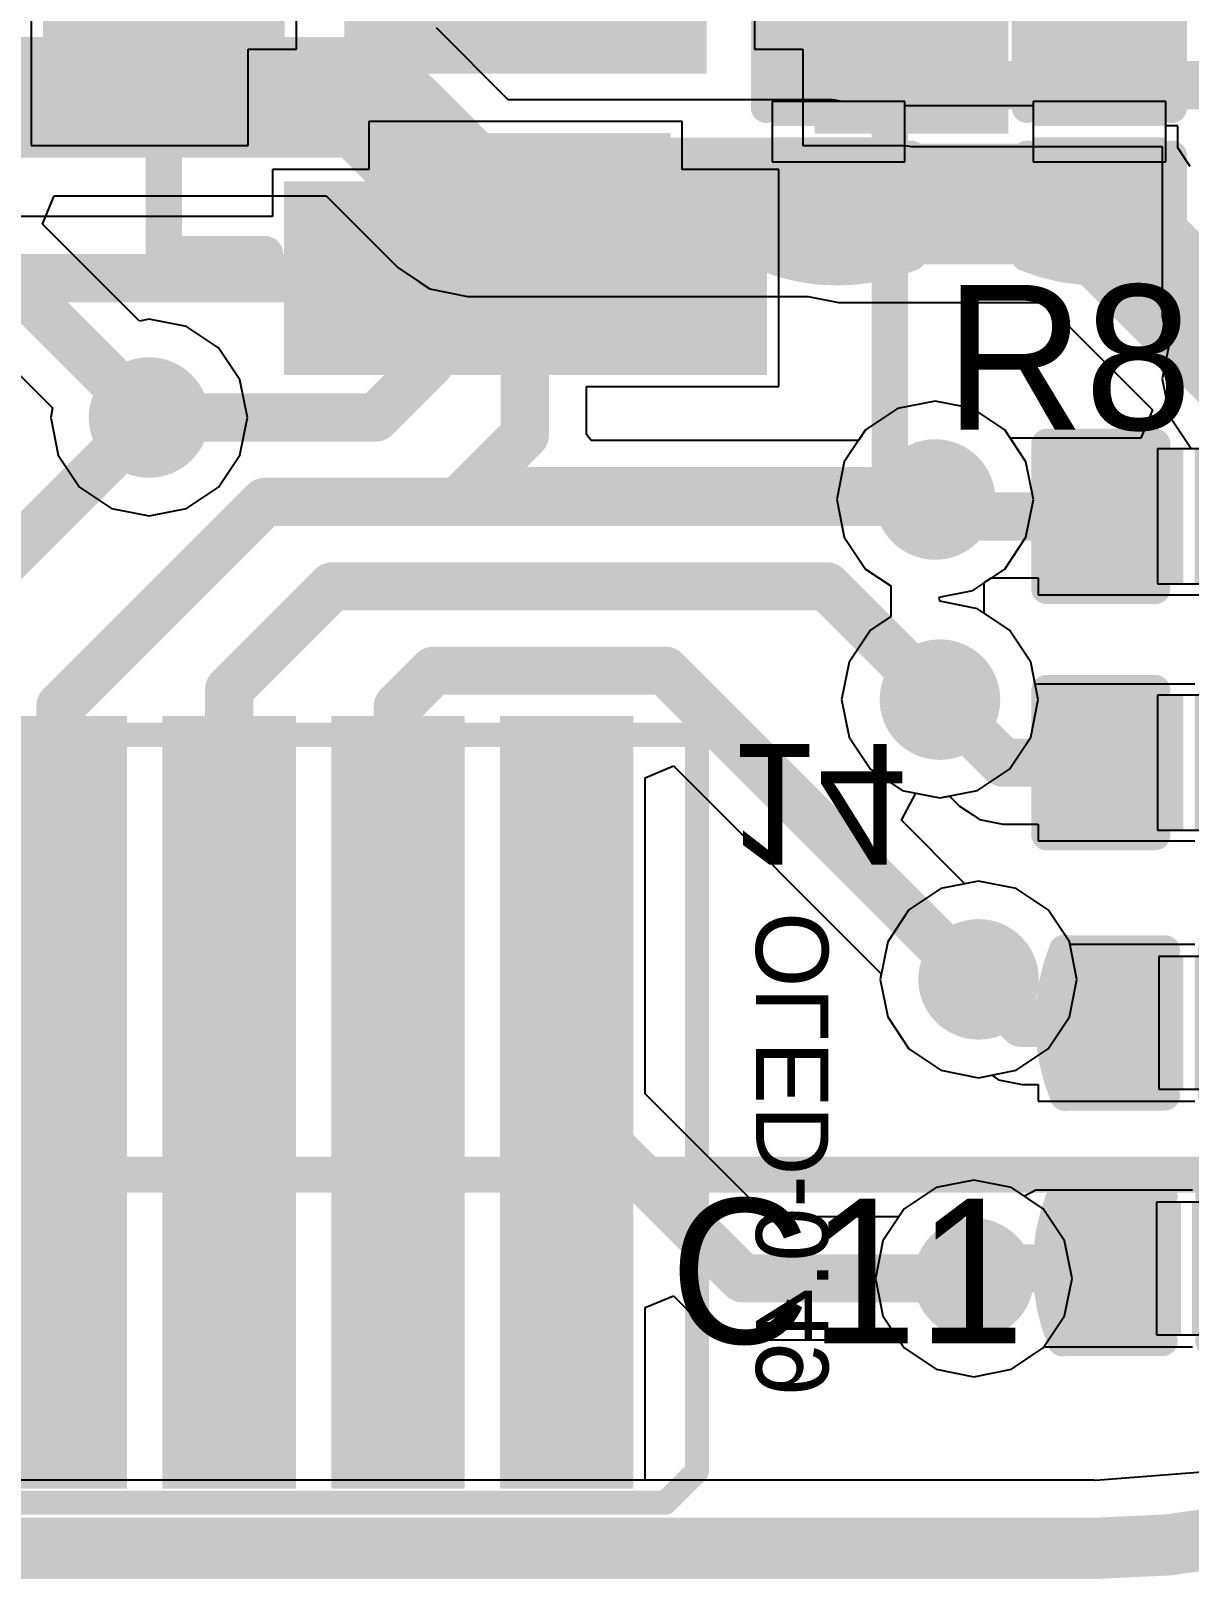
# Model space of a CAD drawing. Extents: x 1.246 to 2.21, y 2.226 to 2.946.
# Drawn here: x 1.911 to 2.1001, y 2.2258 to 2.4786 of the extents above; entities that cross this region are included whole.
import ezdxf

# ---------------------------------------------------------------- set-up
doc = ezdxf.new("R2010")
doc.units = 0
doc.layers.get('0').update_dxf_attribs({"linetype": 'CONTINUOUS'})
for name, color, linetype in [('BOTTOMLAYER', 5, 'CONTINUOUS'), ('BOTTOMOVERLAY', 54, 'CONTINUOUS'), ('BOTTOMPASTE', 16, 'CONTINUOUS'), ('BOTTOMSOLDER', 6, 'CONTINUOUS'), ('KEEPOUTLAYER', 6, 'CONTINUOUS'), ('MULTILAYER', 9, 'CONTINUOUS'), ('TOPLAYER', 1, 'CONTINUOUS'), ('TOPOVERLAY', 2, 'CONTINUOUS'), ('TOPPASTE', 8, 'CONTINUOUS'), ('TOPSOLDER', 216, 'CONTINUOUS'), ('VIAHOLELAYER', 16, 'CONTINUOUS')]:
    doc.layers.add(name, color=color, linetype=linetype)

# ---------------------------------------------------------------- blocks, each defined once
blk = doc.blocks.new('C_0201_12')
at = {"layer": 'TOPLAYER'}
for p, q in [((0.004921, 0.010827), (-0.004921, 0.010827)), ((-0.004921, 0.010827), (-0.004921, -0.010827)), ((0.004921, -0.010827), (0.004921, 0.010827)), ((-0.004921, -0.010827), (0.004921, -0.010827))]:
    blk.add_line(p, q, dxfattribs=at)
for points in [[(-0.004921, -0.00689), (-0.004921, 0.00689), (-0.018701, -0.00689), (-0.018701, 0.00689)], [(0.018701, -0.00689), (0.018701, 0.00689), (0.004921, -0.00689), (0.004921, 0.00689)]]:
    blk.add_solid(points, dxfattribs=at)
at = {"layer": 'TOPOVERLAY', "const_width": 0.005}
for points in [[(-0.020219, -0.011869, -0.196047), (-0.020339, 0.011915)], [(0.020219, 0.011869, -0.196047), (0.020339, -0.011915)]]:
    blk.add_lwpolyline(points, format="xyb", dxfattribs=at)
at = {"layer": 'TOPOVERLAY', "const_width": 0.0025}
for points in [[(-0.021589, 0.011915, 1), (-0.019089, 0.011915, 1)], [(-0.021329, 0.011811, 1), (-0.018829, 0.011811, 1)], [(-0.005187, 0.011811, 1), (-0.002687, 0.011811, 1)], [(0.002687, 0.011811, 1), (0.005187, 0.011811, 1)], [(0.018829, 0.011811, 1), (0.021329, 0.011811, 1)], [(0.018969, 0.011869, 1), (0.021469, 0.011869, 1)], [(-0.021469, -0.011869, 1), (-0.018969, -0.011869, 1)], [(-0.021329, -0.011811, 1), (-0.018829, -0.011811, 1)], [(-0.005187, -0.011811, 1), (-0.002687, -0.011811, 1)], [(0.002687, -0.011811, 1), (0.005187, -0.011811, 1)], [(0.018829, -0.011811, 1), (0.021329, -0.011811, 1)], [(0.019089, -0.011915, 1), (0.021589, -0.011915, 1)]]:
    blk.add_lwpolyline(points, format="xyb", close=True, dxfattribs=at)
at = {"layer": 'TOPOVERLAY', "const_width": 0.005}
for points in [[(-0.003937, 0.011811), (-0.020079, 0.011811)], [(0.020079, 0.011811), (0.003937, 0.011811)], [(-0.003937, -0.011811), (-0.020079, -0.011811)], [(0.020079, -0.011811), (0.003937, -0.011811)]]:
    blk.add_lwpolyline(points, dxfattribs=at)
at = {"layer": 'TOPPASTE'}
for points in [[(-0.004921, -0.00689), (-0.004921, 0.00689), (-0.018701, -0.00689), (-0.018701, 0.00689)], [(0.018701, -0.00689), (0.018701, 0.00689), (0.004921, -0.00689), (0.004921, 0.00689)]]:
    blk.add_solid(points, dxfattribs=at)
at = {"layer": 'TOPSOLDER'}
for points in [[(-0.000921, -0.01089), (-0.000921, 0.01089), (-0.022701, -0.01089), (-0.022701, 0.01089)], [(0.022701, -0.01089), (0.022701, 0.01089), (0.000921, -0.01089), (0.000921, 0.01089)]]:
    blk.add_solid(points, dxfattribs=at)
blk = doc.blocks.new('C_0201_15')
at = {"layer": 'TOPLAYER'}
for p, q in [((0.004921, 0.010827), (-0.004921, 0.010827)), ((-0.004921, 0.010827), (-0.004921, -0.010827)), ((0.004921, -0.010827), (0.004921, 0.010827)), ((-0.004921, -0.010827), (0.004921, -0.010827))]:
    blk.add_line(p, q, dxfattribs=at)
for points in [[(-0.004921, -0.00689), (-0.004921, 0.00689), (-0.018701, -0.00689), (-0.018701, 0.00689)], [(0.018701, -0.00689), (0.018701, 0.00689), (0.004921, -0.00689), (0.004921, 0.00689)]]:
    blk.add_solid(points, dxfattribs=at)
at = {"layer": 'TOPOVERLAY', "const_width": 0.005}
for points in [[(-0.020219, -0.011869, -0.196047), (-0.020339, 0.011915)], [(0.020219, 0.011869, -0.196047), (0.020339, -0.011915)]]:
    blk.add_lwpolyline(points, format="xyb", dxfattribs=at)
at = {"layer": 'TOPOVERLAY', "const_width": 0.0025}
for points in [[(-0.021589, 0.011915, 1), (-0.019089, 0.011915, 1)], [(-0.021329, 0.011811, 1), (-0.018829, 0.011811, 1)], [(-0.005187, 0.011811, 1), (-0.002687, 0.011811, 1)], [(0.002687, 0.011811, 1), (0.005187, 0.011811, 1)], [(0.018829, 0.011811, 1), (0.021329, 0.011811, 1)], [(0.018969, 0.011869, 1), (0.021469, 0.011869, 1)], [(-0.021469, -0.011869, 1), (-0.018969, -0.011869, 1)], [(-0.021329, -0.011811, 1), (-0.018829, -0.011811, 1)], [(-0.005187, -0.011811, 1), (-0.002687, -0.011811, 1)], [(0.002687, -0.011811, 1), (0.005187, -0.011811, 1)], [(0.018829, -0.011811, 1), (0.021329, -0.011811, 1)], [(0.019089, -0.011915, 1), (0.021589, -0.011915, 1)]]:
    blk.add_lwpolyline(points, format="xyb", close=True, dxfattribs=at)
at = {"layer": 'TOPOVERLAY', "const_width": 0.005}
for points in [[(-0.020079, 0.011811), (-0.003937, 0.011811)], [(0.003937, 0.011811), (0.020079, 0.011811)], [(-0.020079, -0.011811), (-0.003937, -0.011811)], [(0.003937, -0.011811), (0.020079, -0.011811)]]:
    blk.add_lwpolyline(points, dxfattribs=at)
at = {"layer": 'TOPPASTE'}
for points in [[(-0.004921, -0.00689), (-0.004921, 0.00689), (-0.018701, -0.00689), (-0.018701, 0.00689)], [(0.018701, -0.00689), (0.018701, 0.00689), (0.004921, -0.00689), (0.004921, 0.00689)]]:
    blk.add_solid(points, dxfattribs=at)
at = {"layer": 'TOPSOLDER'}
for points in [[(-0.000921, -0.01089), (-0.000921, 0.01089), (-0.022701, -0.01089), (-0.022701, 0.01089)], [(0.022701, -0.01089), (0.022701, 0.01089), (0.000921, -0.01089), (0.000921, 0.01089)]]:
    blk.add_solid(points, dxfattribs=at)
blk = doc.blocks.new('C_0201_16')
at = {"layer": 'TOPLAYER'}
for p, q in [((0.004921, 0.010827), (-0.004921, 0.010827)), ((-0.004921, 0.010827), (-0.004921, -0.010827)), ((0.004921, -0.010827), (0.004921, 0.010827)), ((-0.004921, -0.010827), (0.004921, -0.010827))]:
    blk.add_line(p, q, dxfattribs=at)
for points in [[(-0.004921, -0.00689), (-0.004921, 0.00689), (-0.018701, -0.00689), (-0.018701, 0.00689)], [(0.018701, -0.00689), (0.018701, 0.00689), (0.004921, -0.00689), (0.004921, 0.00689)]]:
    blk.add_solid(points, dxfattribs=at)
at = {"layer": 'TOPOVERLAY', "const_width": 0.005}
for points in [[(-0.020219, -0.011869, -0.196047), (-0.020339, 0.011915)], [(0.020219, 0.011869, -0.196047), (0.020339, -0.011915)]]:
    blk.add_lwpolyline(points, format="xyb", dxfattribs=at)
at = {"layer": 'TOPOVERLAY', "const_width": 0.0025}
for points in [[(-0.021589, 0.011915, 1), (-0.019089, 0.011915, 1)], [(-0.021329, 0.011811, 1), (-0.018829, 0.011811, 1)], [(-0.005187, 0.011811, 1), (-0.002687, 0.011811, 1)], [(0.002687, 0.011811, 1), (0.005187, 0.011811, 1)], [(0.018829, 0.011811, 1), (0.021329, 0.011811, 1)], [(0.018969, 0.011869, 1), (0.021469, 0.011869, 1)], [(-0.021469, -0.011869, 1), (-0.018969, -0.011869, 1)], [(-0.021329, -0.011811, 1), (-0.018829, -0.011811, 1)], [(-0.005187, -0.011811, 1), (-0.002687, -0.011811, 1)], [(0.002687, -0.011811, 1), (0.005187, -0.011811, 1)], [(0.018829, -0.011811, 1), (0.021329, -0.011811, 1)], [(0.019089, -0.011915, 1), (0.021589, -0.011915, 1)]]:
    blk.add_lwpolyline(points, format="xyb", close=True, dxfattribs=at)
at = {"layer": 'TOPOVERLAY', "const_width": 0.005}
for points in [[(-0.003937, 0.011811), (-0.020079, 0.011811)], [(0.020079, 0.011811), (0.003937, 0.011811)], [(-0.003937, -0.011811), (-0.020079, -0.011811)], [(0.020079, -0.011811), (0.003937, -0.011811)]]:
    blk.add_lwpolyline(points, dxfattribs=at)
at = {"layer": 'TOPPASTE'}
for points in [[(-0.004921, -0.00689), (-0.004921, 0.00689), (-0.018701, -0.00689), (-0.018701, 0.00689)], [(0.018701, -0.00689), (0.018701, 0.00689), (0.004921, -0.00689), (0.004921, 0.00689)]]:
    blk.add_solid(points, dxfattribs=at)
at = {"layer": 'TOPSOLDER'}
for points in [[(-0.000921, -0.01089), (-0.000921, 0.01089), (-0.022701, -0.01089), (-0.022701, 0.01089)], [(0.022701, -0.01089), (0.022701, 0.01089), (0.000921, -0.01089), (0.000921, 0.01089)]]:
    blk.add_solid(points, dxfattribs=at)
blk = doc.blocks.new('C_0201_17')
at = {"layer": 'TOPLAYER'}
for p, q in [((0.004921, 0.010827), (-0.004921, 0.010827)), ((-0.004921, 0.010827), (-0.004921, -0.010827)), ((0.004921, -0.010827), (0.004921, 0.010827)), ((-0.004921, -0.010827), (0.004921, -0.010827))]:
    blk.add_line(p, q, dxfattribs=at)
for points in [[(-0.004921, -0.00689), (-0.004921, 0.00689), (-0.018701, -0.00689), (-0.018701, 0.00689)], [(0.018701, -0.00689), (0.018701, 0.00689), (0.004921, -0.00689), (0.004921, 0.00689)]]:
    blk.add_solid(points, dxfattribs=at)
at = {"layer": 'TOPOVERLAY', "const_width": 0.005}
for points in [[(-0.020219, -0.011869, -0.196047), (-0.020339, 0.011915)], [(0.020219, 0.011869, -0.196047), (0.020339, -0.011915)]]:
    blk.add_lwpolyline(points, format="xyb", dxfattribs=at)
at = {"layer": 'TOPOVERLAY', "const_width": 0.0025}
for points in [[(-0.021589, 0.011915, 1), (-0.019089, 0.011915, 1)], [(-0.021329, 0.011811, 1), (-0.018829, 0.011811, 1)], [(-0.005187, 0.011811, 1), (-0.002687, 0.011811, 1)], [(0.002687, 0.011811, 1), (0.005187, 0.011811, 1)], [(0.018829, 0.011811, 1), (0.021329, 0.011811, 1)], [(0.018969, 0.011869, 1), (0.021469, 0.011869, 1)], [(-0.021469, -0.011869, 1), (-0.018969, -0.011869, 1)], [(-0.021329, -0.011811, 1), (-0.018829, -0.011811, 1)], [(-0.005187, -0.011811, 1), (-0.002687, -0.011811, 1)], [(0.002687, -0.011811, 1), (0.005187, -0.011811, 1)], [(0.018829, -0.011811, 1), (0.021329, -0.011811, 1)], [(0.019089, -0.011915, 1), (0.021589, -0.011915, 1)]]:
    blk.add_lwpolyline(points, format="xyb", close=True, dxfattribs=at)
at = {"layer": 'TOPOVERLAY', "const_width": 0.005}
for points in [[(-0.003937, 0.011811), (-0.020079, 0.011811)], [(0.020079, 0.011811), (0.003937, 0.011811)], [(-0.003937, -0.011811), (-0.020079, -0.011811)], [(0.020079, -0.011811), (0.003937, -0.011811)]]:
    blk.add_lwpolyline(points, dxfattribs=at)
at = {"layer": 'TOPPASTE'}
for points in [[(-0.004921, -0.00689), (-0.004921, 0.00689), (-0.018701, -0.00689), (-0.018701, 0.00689)], [(0.018701, -0.00689), (0.018701, 0.00689), (0.004921, -0.00689), (0.004921, 0.00689)]]:
    blk.add_solid(points, dxfattribs=at)
at = {"layer": 'TOPSOLDER'}
for points in [[(-0.000921, -0.01089), (-0.000921, 0.01089), (-0.022701, -0.01089), (-0.022701, 0.01089)], [(0.022701, -0.01089), (0.022701, 0.01089), (0.000921, -0.01089), (0.000921, 0.01089)]]:
    blk.add_solid(points, dxfattribs=at)
blk = doc.blocks.new('R_0201_23')
at = {"layer": 'TOPLAYER'}
for p, q in [((0.005118, 0.011024), (-0.005118, 0.011024)), ((-0.005118, 0.011024), (-0.005118, -0.011024)), ((0.005118, -0.011024), (0.005118, 0.011024)), ((-0.005118, -0.011024), (0.005118, -0.011024))]:
    blk.add_line(p, q, dxfattribs=at)
for points in [[(-0.004921, -0.00689), (-0.004921, 0.00689), (-0.018701, -0.00689), (-0.018701, 0.00689)], [(0.018701, -0.00689), (0.018701, 0.00689), (0.004921, -0.00689), (0.004921, 0.00689)]]:
    blk.add_solid(points, dxfattribs=at)
at = {"layer": 'TOPOVERLAY', "const_width": 0.005}
for points in [[(-0.023228, -0.011811), (-0.023228, 0.011811)], [(-0.023228, 0.011811), (-0.005512, 0.011811)], [(0.005512, 0.011811), (0.023622, 0.011811)], [(0.023622, -0.011811), (0.023622, 0.011811)], [(-0.023228, -0.011811), (-0.005512, -0.011811)], [(0.005512, -0.011811), (0.023622, -0.011811)]]:
    blk.add_lwpolyline(points, dxfattribs=at)
at = {"layer": 'TOPOVERLAY', "const_width": 0.0025}
for points in [[(-0.024478, 0.011811, 1), (-0.021978, 0.011811, 1)], [(-0.024478, 0.011811, 1), (-0.021978, 0.011811, 1)], [(-0.006762, 0.011811, 1), (-0.004262, 0.011811, 1)], [(0.004262, 0.011811, 1), (0.006762, 0.011811, 1)], [(0.022372, 0.011811, 1), (0.024872, 0.011811, 1)], [(0.022372, 0.011811, 1), (0.024872, 0.011811, 1)], [(-0.024478, -0.011811, 1), (-0.021978, -0.011811, 1)], [(-0.024478, -0.011811, 1), (-0.021978, -0.011811, 1)], [(-0.006762, -0.011811, 1), (-0.004262, -0.011811, 1)], [(0.004262, -0.011811, 1), (0.006762, -0.011811, 1)], [(0.022372, -0.011811, 1), (0.024872, -0.011811, 1)], [(0.022372, -0.011811, 1), (0.024872, -0.011811, 1)]]:
    blk.add_lwpolyline(points, format="xyb", close=True, dxfattribs=at)
at = {"layer": 'TOPPASTE'}
for points in [[(-0.004921, -0.00689), (-0.004921, 0.00689), (-0.018701, -0.00689), (-0.018701, 0.00689)], [(0.018701, -0.00689), (0.018701, 0.00689), (0.004921, -0.00689), (0.004921, 0.00689)]]:
    blk.add_solid(points, dxfattribs=at)
at = {"layer": 'TOPSOLDER'}
for points in [[(-0.000921, -0.01089), (-0.000921, 0.01089), (-0.022701, -0.01089), (-0.022701, 0.01089)], [(0.022701, -0.01089), (0.022701, 0.01089), (0.000921, -0.01089), (0.000921, 0.01089)]]:
    blk.add_solid(points, dxfattribs=at)
blk = doc.blocks.new('R_0201_25')
at = {"layer": 'TOPLAYER'}
for p, q in [((0.005118, 0.011024), (-0.005118, 0.011024)), ((-0.005118, 0.011024), (-0.005118, -0.011024)), ((0.005118, -0.011024), (0.005118, 0.011024)), ((-0.005118, -0.011024), (0.005118, -0.011024))]:
    blk.add_line(p, q, dxfattribs=at)
for points in [[(-0.004921, -0.00689), (-0.004921, 0.00689), (-0.018701, -0.00689), (-0.018701, 0.00689)], [(0.018701, -0.00689), (0.018701, 0.00689), (0.004921, -0.00689), (0.004921, 0.00689)]]:
    blk.add_solid(points, dxfattribs=at)
at = {"layer": 'TOPOVERLAY', "const_width": 0.005}
for points in [[(-0.023228, 0.011811), (-0.005512, 0.011811)], [(-0.023228, -0.011811), (-0.023228, 0.011811)], [(0.005512, 0.011811), (0.023622, 0.011811)], [(0.023622, -0.011811), (0.023622, 0.011811)], [(-0.023228, -0.011811), (-0.005512, -0.011811)], [(0.005512, -0.011811), (0.023622, -0.011811)]]:
    blk.add_lwpolyline(points, dxfattribs=at)
at = {"layer": 'TOPOVERLAY', "const_width": 0.0025}
for points in [[(-0.024478, 0.011811, 1), (-0.021978, 0.011811, 1)], [(-0.024478, 0.011811, 1), (-0.021978, 0.011811, 1)], [(-0.006762, 0.011811, 1), (-0.004262, 0.011811, 1)], [(0.004262, 0.011811, 1), (0.006762, 0.011811, 1)], [(0.022372, 0.011811, 1), (0.024872, 0.011811, 1)], [(0.022372, 0.011811, 1), (0.024872, 0.011811, 1)], [(-0.024478, -0.011811, 1), (-0.021978, -0.011811, 1)], [(-0.024478, -0.011811, 1), (-0.021978, -0.011811, 1)], [(-0.006762, -0.011811, 1), (-0.004262, -0.011811, 1)], [(0.004262, -0.011811, 1), (0.006762, -0.011811, 1)], [(0.022372, -0.011811, 1), (0.024872, -0.011811, 1)], [(0.022372, -0.011811, 1), (0.024872, -0.011811, 1)]]:
    blk.add_lwpolyline(points, format="xyb", close=True, dxfattribs=at)
at = {"layer": 'TOPPASTE'}
for points in [[(-0.004921, -0.00689), (-0.004921, 0.00689), (-0.018701, -0.00689), (-0.018701, 0.00689)], [(0.018701, -0.00689), (0.018701, 0.00689), (0.004921, -0.00689), (0.004921, 0.00689)]]:
    blk.add_solid(points, dxfattribs=at)
at = {"layer": 'TOPSOLDER'}
for points in [[(-0.000921, -0.01089), (-0.000921, 0.01089), (-0.022701, -0.01089), (-0.022701, 0.01089)], [(0.022701, -0.01089), (0.022701, 0.01089), (0.000921, -0.01089), (0.000921, 0.01089)]]:
    blk.add_solid(points, dxfattribs=at)
blk = doc.blocks.new('QFN_20_0_4___B_28')
at = {"layer": 'BOTTOMLAYER'}
for points in [[(-0.035433, 0.074803), (-0.035433, 0.051181), (-0.027559, 0.074803), (-0.027559, 0.051181)], [(-0.019685, 0.074803), (-0.019685, 0.043307), (-0.011811, 0.074803), (-0.011811, 0.043307)], [(-0.003937, 0.074803), (-0.003937, 0.043307), (0.003937, 0.074803), (0.003937, 0.043307)], [(0.011811, 0.074803), (0.011811, 0.043307), (0.019685, 0.074803), (0.019685, 0.043307)], [(0.027559, 0.074803), (0.027559, 0.051181), (0.035433, 0.074803), (0.035433, 0.051181)], [(-0.074803, 0.027559), (-0.051181, 0.027559), (-0.074803, 0.035433), (-0.051181, 0.035433)], [(0.051181, 0.027559), (0.074803, 0.027559), (0.051181, 0.035433), (0.074803, 0.035433)], [(-0.02559, -0.02559), (0.02559, -0.02559), (-0.02559, 0.02559), (0.02559, 0.02559)], [(-0.074803, 0.011811), (-0.043307, 0.011811), (-0.074803, 0.019685), (-0.043307, 0.019685)], [(0.043307, 0.011811), (0.074803, 0.011811), (0.043307, 0.019685), (0.074803, 0.019685)], [(-0.074803, -0.003937), (-0.043307, -0.003937), (-0.074803, 0.003937), (-0.043307, 0.003937)], [(0.043307, -0.003937), (0.074803, -0.003937), (0.043307, 0.003937), (0.074803, 0.003937)], [(-0.074803, -0.019685), (-0.043307, -0.019685), (-0.074803, -0.011811), (-0.043307, -0.011811)], [(0.043307, -0.019685), (0.074803, -0.019685), (0.043307, -0.011811), (0.074803, -0.011811)], [(-0.074803, -0.035433), (-0.051181, -0.035433), (-0.074803, -0.027559), (-0.051181, -0.027559)], [(0.051181, -0.035433), (0.074803, -0.035433), (0.051181, -0.027559), (0.074803, -0.027559)], [(-0.019685, -0.043307), (-0.019685, -0.074803), (-0.011811, -0.043307), (-0.011811, -0.074803)], [(-0.003937, -0.043307), (-0.003937, -0.074803), (0.003937, -0.043307), (0.003937, -0.074803)], [(0.011811, -0.043307), (0.011811, -0.074803), (0.019685, -0.043307), (0.019685, -0.074803)], [(-0.035433, -0.051181), (-0.035433, -0.074803), (-0.027559, -0.051181), (-0.027559, -0.074803)], [(0.027559, -0.051181), (0.027559, -0.074803), (0.035433, -0.051181), (0.035433, -0.074803)]]:
    blk.add_solid(points, dxfattribs=at)
at = {"layer": 'BOTTOMOVERLAY'}
for points, const_width in [([(-0.066142, 0.067716, 1), (-0.074016, 0.067716, 1)], 0.007874), ([(-0.075984, 0.067716, 1), (-0.072047, 0.067716, 1)], 0.003937), ([(-0.06811, 0.067716, 1), (-0.064173, 0.067716, 1)], 0.003937), ([(-0.060532, 0.059055, 1), (-0.057579, 0.059055, 1)], 0.002953), ([(-0.060532, 0.059055, 1), (-0.057579, 0.059055, 1)], 0.002953), ([(-0.043602, 0.059055, 1), (-0.04065, 0.059055, 1)], 0.002953), ([(0.041043, 0.059055, 1), (0.043996, 0.059055, 1)], 0.002953), ([(0.057579, 0.059055, 1), (0.060532, 0.059055, 1)], 0.002953), ([(0.057579, 0.059055, 1), (0.060532, 0.059055, 1)], 0.002953), ([(-0.044882, 0.048819, 1), (-0.052756, 0.048819, 1)], 0.006), ([(-0.054256, 0.048819, 1), (-0.051256, 0.048819, 1)], 0.003), ([(-0.046382, 0.048819, 1), (-0.043382, 0.048819, 1)], 0.003), ([(-0.060532, 0.04252, 1), (-0.057579, 0.04252, 1)], 0.002953), ([(0.057579, 0.04252, 1), (0.060532, 0.04252, 1)], 0.002953), ([(-0.060532, -0.04252, 1), (-0.057579, -0.04252, 1)], 0.002953), ([(0.057579, -0.04252, 1), (0.060532, -0.04252, 1)], 0.002953), ([(-0.060532, -0.059055, 1), (-0.057579, -0.059055, 1)], 0.002953), ([(-0.060532, -0.059055, 1), (-0.057579, -0.059055, 1)], 0.002953), ([(-0.043996, -0.059055, 1), (-0.041043, -0.059055, 1)], 0.002953), ([(0.041043, -0.059055, 1), (0.043996, -0.059055, 1)], 0.002953), ([(0.057579, -0.059055, 1), (0.060532, -0.059055, 1)], 0.002953), ([(0.057579, -0.059055, 1), (0.060532, -0.059055, 1)], 0.002953)]:
    blk.add_lwpolyline(points, format="xyb", close=True, dxfattribs=dict(at, const_width=const_width))
at = {"layer": 'BOTTOMOVERLAY', "const_width": 0.005906}
for points in [[(-0.059055, 0.04252), (-0.059055, 0.059055)], [(-0.042126, 0.059055), (-0.059055, 0.059055)], [(0.059055, 0.059055), (0.04252, 0.059055)], [(0.059055, 0.04252), (0.059055, 0.059055)], [(-0.059055, -0.059055), (-0.059055, -0.04252)], [(0.059055, -0.059055), (0.059055, -0.04252)], [(-0.04252, -0.059055), (-0.059055, -0.059055)], [(0.059055, -0.059055), (0.04252, -0.059055)]]:
    blk.add_lwpolyline(points, dxfattribs=at)
at = {"layer": 'BOTTOMPASTE'}
for points in [[(-0.035433, 0.074803), (-0.035433, 0.051181), (-0.027559, 0.074803), (-0.027559, 0.051181)], [(-0.019685, 0.074803), (-0.019685, 0.043307), (-0.011811, 0.074803), (-0.011811, 0.043307)], [(-0.003937, 0.074803), (-0.003937, 0.043307), (0.003937, 0.074803), (0.003937, 0.043307)], [(0.011811, 0.074803), (0.011811, 0.043307), (0.019685, 0.074803), (0.019685, 0.043307)], [(0.027559, 0.074803), (0.027559, 0.051181), (0.035433, 0.074803), (0.035433, 0.051181)], [(-0.074803, 0.027559), (-0.051181, 0.027559), (-0.074803, 0.035433), (-0.051181, 0.035433)], [(0.051181, 0.027559), (0.074803, 0.027559), (0.051181, 0.035433), (0.074803, 0.035433)], [(-0.02559, -0.02559), (0.02559, -0.02559), (-0.02559, 0.02559), (0.02559, 0.02559)], [(-0.074803, 0.011811), (-0.043307, 0.011811), (-0.074803, 0.019685), (-0.043307, 0.019685)], [(0.043307, 0.011811), (0.074803, 0.011811), (0.043307, 0.019685), (0.074803, 0.019685)], [(-0.074803, -0.003937), (-0.043307, -0.003937), (-0.074803, 0.003937), (-0.043307, 0.003937)], [(0.043307, -0.003937), (0.074803, -0.003937), (0.043307, 0.003937), (0.074803, 0.003937)], [(-0.074803, -0.019685), (-0.043307, -0.019685), (-0.074803, -0.011811), (-0.043307, -0.011811)], [(0.043307, -0.019685), (0.074803, -0.019685), (0.043307, -0.011811), (0.074803, -0.011811)], [(-0.074803, -0.035433), (-0.051181, -0.035433), (-0.074803, -0.027559), (-0.051181, -0.027559)], [(0.051181, -0.035433), (0.074803, -0.035433), (0.051181, -0.027559), (0.074803, -0.027559)], [(-0.019685, -0.043307), (-0.019685, -0.074803), (-0.011811, -0.043307), (-0.011811, -0.074803)], [(-0.003937, -0.043307), (-0.003937, -0.074803), (0.003937, -0.043307), (0.003937, -0.074803)], [(0.011811, -0.043307), (0.011811, -0.074803), (0.019685, -0.043307), (0.019685, -0.074803)], [(-0.035433, -0.051181), (-0.035433, -0.074803), (-0.027559, -0.051181), (-0.027559, -0.074803)], [(0.027559, -0.051181), (0.027559, -0.074803), (0.035433, -0.051181), (0.035433, -0.074803)]]:
    blk.add_solid(points, dxfattribs=at)
at = {"layer": 'BOTTOMSOLDER'}
for points in [[(-0.039433, 0.078803), (-0.039433, 0.047181), (-0.023559, 0.078803), (-0.023559, 0.047181)], [(-0.023685, 0.078803), (-0.023685, 0.039307), (-0.007811, 0.078803), (-0.007811, 0.039307)], [(-0.007937, 0.078803), (-0.007937, 0.039307), (0.007937, 0.078803), (0.007937, 0.039307)], [(0.007811, 0.078803), (0.007811, 0.039307), (0.023685, 0.078803), (0.023685, 0.039307)], [(0.023559, 0.078803), (0.023559, 0.047181), (0.039433, 0.078803), (0.039433, 0.047181)], [(-0.078803, 0.023559), (-0.047181, 0.023559), (-0.078803, 0.039433), (-0.047181, 0.039433)], [(0.047181, 0.023559), (0.078803, 0.023559), (0.047181, 0.039433), (0.078803, 0.039433)], [(-0.02959, -0.02959), (0.02959, -0.02959), (-0.02959, 0.02959), (0.02959, 0.02959)], [(-0.078803, 0.007811), (-0.039307, 0.007811), (-0.078803, 0.023685), (-0.039307, 0.023685)], [(0.039307, 0.007811), (0.078803, 0.007811), (0.039307, 0.023685), (0.078803, 0.023685)], [(-0.078803, -0.007937), (-0.039307, -0.007937), (-0.078803, 0.007937), (-0.039307, 0.007937)], [(0.039307, -0.007937), (0.078803, -0.007937), (0.039307, 0.007937), (0.078803, 0.007937)], [(-0.078803, -0.023685), (-0.039307, -0.023685), (-0.078803, -0.007811), (-0.039307, -0.007811)], [(0.039307, -0.023685), (0.078803, -0.023685), (0.039307, -0.007811), (0.078803, -0.007811)], [(-0.078803, -0.039433), (-0.047181, -0.039433), (-0.078803, -0.023559), (-0.047181, -0.023559)], [(0.047181, -0.039433), (0.078803, -0.039433), (0.047181, -0.023559), (0.078803, -0.023559)], [(-0.023685, -0.039307), (-0.023685, -0.078803), (-0.007811, -0.039307), (-0.007811, -0.078803)], [(-0.007937, -0.039307), (-0.007937, -0.078803), (0.007937, -0.039307), (0.007937, -0.078803)], [(0.007811, -0.039307), (0.007811, -0.078803), (0.023685, -0.039307), (0.023685, -0.078803)], [(-0.039433, -0.047181), (-0.039433, -0.078803), (-0.023559, -0.047181), (-0.023559, -0.078803)], [(0.023559, -0.047181), (0.023559, -0.078803), (0.039433, -0.047181), (0.039433, -0.078803)]]:
    blk.add_solid(points, dxfattribs=at)
blk = doc.blocks.new('OLED_0_49_B_29')
at = {"layer": 'BOTTOMLAYER'}
for points in [[(0.089567, -0.059055), (0.103346, -0.059055), (0.089567, 0.059055), (0.103346, 0.059055)], [(0.117126, -0.059055), (0.130906, -0.059055), (0.117126, 0.059055), (0.130906, 0.059055)], [(0.144685, -0.059055), (0.158465, -0.059055), (0.144685, 0.059055), (0.158465, 0.059055)], [(0.172244, -0.059055), (0.186024, -0.059055), (0.172244, 0.059055), (0.186024, 0.059055)]]:
    blk.add_solid(points, dxfattribs=at)
at = {"layer": 'BOTTOMOVERLAY', "const_width": 0.003937}
for points in [[(-0.198425, 0.06), (0.200394, 0.06)], [(0.200394, -0.060236), (0.200394, 0.06)], [(0.195276, -0.065354), (0.200394, -0.060236)], [(-0.193307, -0.065354), (0.195276, -0.065354)]]:
    blk.add_lwpolyline(points, dxfattribs=at)
at = {"layer": 'BOTTOMOVERLAY', "const_width": 0.001969}
for points in [[(0.19941, 0.06, 1), (0.201378, 0.06, 1)], [(0.19941, 0.06, 1), (0.201378, 0.06, 1)], [(0.19941, -0.060236, 1), (0.201378, -0.060236, 1)], [(0.19941, -0.060236, 1), (0.201378, -0.060236, 1)], [(0.194291, -0.065354, 1), (0.19626, -0.065354, 1)], [(0.194291, -0.065354, 1), (0.19626, -0.065354, 1)]]:
    blk.add_lwpolyline(points, format="xyb", close=True, dxfattribs=at)
at = {"layer": 'BOTTOMPASTE'}
for points in [[(0.089567, -0.059055), (0.103346, -0.059055), (0.089567, 0.059055), (0.103346, 0.059055)], [(0.117126, -0.059055), (0.130906, -0.059055), (0.117126, 0.059055), (0.130906, 0.059055)], [(0.144685, -0.059055), (0.158465, -0.059055), (0.144685, 0.059055), (0.158465, 0.059055)], [(0.172244, -0.059055), (0.186024, -0.059055), (0.172244, 0.059055), (0.186024, 0.059055)]]:
    blk.add_solid(points, dxfattribs=at)
at = {"layer": 'BOTTOMSOLDER'}
for points in [[(0.085567, -0.063055), (0.107346, -0.063055), (0.085567, 0.063055), (0.107346, 0.063055)], [(0.113126, -0.063055), (0.134906, -0.063055), (0.113126, 0.063055), (0.134906, 0.063055)], [(0.140685, -0.063055), (0.162465, -0.063055), (0.140685, 0.063055), (0.162465, 0.063055)], [(0.168244, -0.063055), (0.190024, -0.063055), (0.168244, 0.063055), (0.190024, 0.063055)]]:
    blk.add_solid(points, dxfattribs=at)
at = {"layer": 'BOTTOMOVERLAY', "text_generation_flag": 2}
for s, height, rotation, p in [('14', 0.019685, -180, (0.205394, 0.058504)), ('OLED-0.49', 0.011811, -270, (0.22185, 0.031063))]:
    blk.add_text(s, height=height, rotation=rotation, dxfattribs=at).set_placement(p)

msp = doc.modelspace()

# ---------------------------------------------------------------- linework, layer by layer
at = {"layer": 'BOTTOMLAYER'}
for p, q in [((2.029192, 2.495338), (2.029192, 2.475653)), ((1.911082, 2.491401), (1.911082, 2.475653)), ((1.954389, 2.475653), (1.954389, 2.491401)), ((1.911082, 2.475653), (1.911082, 2.459905)), ((1.946515, 2.459905), (1.946515, 2.475653)), ((1.946515, 2.475653), (1.954389, 2.475653)), ((2.029192, 2.475653), (2.037066, 2.475653)), ((2.037066, 2.475653), (2.037066, 2.459905)), ((2.017381, 2.463842), (1.9662, 2.463842)), ((1.9662, 2.463842), (1.9662, 2.455968)), ((2.017381, 2.455968), (2.017381, 2.463842)), ((1.911082, 2.459905), (1.946515, 2.459905)), ((2.037066, 2.459905), (2.053813, 2.459905)), ((2.053813, 2.459905), (2.054783, 2.459713)), ((2.054783, 2.459713), (2.095755, 2.459713)), ((2.095755, 2.459713), (2.095755, 2.432025)), ((1.9662, 2.455968), (1.950452, 2.455968)), ((1.950452, 2.455968), (1.950452, 2.448287)), ((2.033129, 2.455968), (2.017381, 2.455968)), ((2.033129, 2.420535), (2.033129, 2.455968)), ((1.950452, 2.448287), (1.904797, 2.448287)), ((2.095755, 2.432025), (2.096773, 2.426907)), ((2.096773, 2.426907), (2.095755, 2.421789)), ((2.095755, 2.421789), (2.096977, 2.415644)), ((2.001726, 2.412692), (2.001726, 2.420535)), ((2.001726, 2.420535), (2.033129, 2.420535)), ((2.052517, 2.416938), (2.047308, 2.413457)), ((2.058661, 2.41816), (2.052517, 2.416938)), ((2.064806, 2.416938), (2.058661, 2.41816)), ((2.070015, 2.413457), (2.064806, 2.416938)), ((2.096977, 2.415644), (2.100457, 2.410435)), ((2.002503, 2.411745), (2.001726, 2.412692)), ((2.046164, 2.411745), (2.002503, 2.411745)), ((2.047308, 2.413457), (2.046164, 2.411745)), ((2.073496, 2.408248), (2.070015, 2.413457)), ((2.074718, 2.402104), (2.073496, 2.408248)), ((2.073496, 2.395959), (2.074718, 2.402104)), ((2.070015, 2.39075), (2.073496, 2.395959)), ((2.064806, 2.387269), (2.070015, 2.39075)), ((2.059311, 2.386176), (2.064806, 2.387269)), ((2.059449, 2.385483), (2.059311, 2.386176)), ((2.065593, 2.384261), (2.059449, 2.385483)), ((2.070803, 2.38078), (2.065593, 2.384261)), ((2.074283, 2.375571), (2.070803, 2.38078)), ((2.075505, 2.369427), (2.074283, 2.375571)), ((2.074283, 2.363282), (2.075505, 2.369427)), ((2.070803, 2.358073), (2.074283, 2.363282)), ((2.011309, 2.356684), (2.015929, 2.358597)), ((2.015929, 2.358597), (2.04987, 2.324656)), ((2.011309, 2.305076), (2.011309, 2.356684)), ((2.065593, 2.354592), (2.070803, 2.358073)), ((2.053169, 2.349741), (2.055526, 2.35415)), ((2.055526, 2.35415), (2.059449, 2.35337)), ((2.059449, 2.35337), (2.065593, 2.354592)), ((2.063536, 2.339374), (2.053169, 2.349741)), ((2.065748, 2.339814), (2.063536, 2.339374)), ((2.071893, 2.338592), (2.065748, 2.339814)), ((2.077102, 2.335111), (2.071893, 2.338592)), ((2.080582, 2.329902), (2.077102, 2.335111)), ((2.081805, 2.323757), (2.080582, 2.329902)), ((2.04987, 2.324656), (2.049692, 2.323757)), ((2.049692, 2.323757), (2.050914, 2.317613)), ((2.080582, 2.317613), (2.081805, 2.323757)), ((2.050914, 2.317613), (2.054394, 2.312404)), ((2.077102, 2.312404), (2.080582, 2.317613)), ((2.054394, 2.312404), (2.059604, 2.308923)), ((2.071893, 2.308923), (2.077102, 2.312404)), ((2.059604, 2.308923), (2.065748, 2.307701)), ((2.065748, 2.307701), (2.071893, 2.308923)), ((2.031411, 2.284974), (2.011309, 2.305076)), ((2.064961, 2.290995), (2.058816, 2.289773)), ((2.071105, 2.289773), (2.064961, 2.290995)), ((2.058816, 2.289773), (2.053607, 2.286292)), ((2.076314, 2.286292), (2.071105, 2.289773)), ((2.052726, 2.284974), (2.031411, 2.284974)), ((2.053607, 2.286292), (2.052726, 2.284974)), ((2.079795, 2.281083), (2.076314, 2.286292)), ((2.081017, 2.274939), (2.079795, 2.281083)), ((2.079795, 2.268794), (2.081017, 2.274939)), ((2.011309, 2.270159), (2.015929, 2.272072)), ((2.011309, 2.241963), (2.011309, 2.270159)), ((2.015929, 2.272072), (2.020158, 2.267842)), ((2.020158, 2.267842), (2.023414, 2.265667)), ((2.076314, 2.263585), (2.079795, 2.268794)), ((2.023414, 2.265667), (2.027254, 2.264903)), ((2.027254, 2.264903), (2.052726, 2.264903)), ((2.052726, 2.264903), (2.053607, 2.263585)), ((2.053607, 2.263585), (2.058816, 2.260104)), ((2.071105, 2.260104), (2.076314, 2.263585)), ((2.058816, 2.260104), (2.064961, 2.258882)), ((2.064961, 2.258882), (2.071105, 2.260104)), ((2.102945, 2.243334), (2.084842, 2.241909)), ((2.084569, 2.241963), (2.011309, 2.241963)), ((2.084842, 2.241909), (2.084569, 2.241963))]:
    msp.add_line(p, q, dxfattribs=at)
for points, const_width in [([(2.052814, 2.469748, 1), (2.056751, 2.469748, 1)], 0.003937), ([(1.974074, 2.442189, 1), (1.978011, 2.442189, 1)], 0.003937), ([(1.958326, 2.438252, 1), (1.962263, 2.438252, 1)], 0.003937), ([(1.989722, 2.437689, 1), (1.993659, 2.437689, 1)], 0.003937), ([(1.974074, 2.424209, 1), (1.978011, 2.424209, 1)], 0.003937), ([(1.974074, 2.424209, 1), (1.978011, 2.424209, 1)], 0.003937), ([(1.925394, 2.41549, 1), (1.935236, 2.41549, 1)], 0.009843), ([(1.928346, 2.41549, 1), (1.932284, 2.41549, 1)], 0.003937), ([(1.928346, 2.41549, 1), (1.932284, 2.41549, 1)], 0.003937), ([(1.965354, 2.41549, 1), (1.969291, 2.41549, 1)], 0.003937), ([(1.965354, 2.41549, 1), (1.969291, 2.41549, 1)], 0.003937), ([(1.989722, 2.412692, 1), (1.993659, 2.412692, 1)], 0.003937), ([(1.989722, 2.412692, 1), (1.993659, 2.412692, 1)], 0.003937), ([(2.05374, 2.402104, 1), (2.063583, 2.402104, 1)], 0.009843), ([(1.947244, 2.40171, 1), (1.951181, 2.40171, 1)], 0.003937), ([(1.947244, 2.40171, 1), (1.951181, 2.40171, 1)], 0.003937), ([(1.97874, 2.40171, 1), (1.982677, 2.40171, 1)], 0.003937), ([(1.97874, 2.40171, 1), (1.982677, 2.40171, 1)], 0.003937), ([(1.97874, 2.40171, 1), (1.982677, 2.40171, 1)], 0.003937), ([(2.056693, 2.402104, 1), (2.06063, 2.402104, 1)], 0.003937), ([(2.057087, 2.40171, 1), (2.061024, 2.40171, 1)], 0.003937), ([(2.057087, 2.40171, 1), (2.061024, 2.40171, 1)], 0.003937), ([(1.958268, 2.387931, 1), (1.962205, 2.387931, 1)], 0.003937), ([(1.958268, 2.387931, 1), (1.962205, 2.387931, 1)], 0.003937), ([(2.038976, 2.387931, 1), (2.042914, 2.387931, 1)], 0.003937), ([(2.038976, 2.387931, 1), (2.042914, 2.387931, 1)], 0.003937), ([(2.054528, 2.369427, 1), (2.06437, 2.369427, 1)], 0.009843), ([(1.974803, 2.374151, 1), (1.97874, 2.374151, 1)], 0.003937), ([(1.974803, 2.374151, 1), (1.97874, 2.374151, 1)], 0.003937), ([(2.012599, 2.374151, 1), (2.016535, 2.374151, 1)], 0.003937), ([(2.012599, 2.374151, 1), (2.016535, 2.374151, 1)], 0.003937), ([(1.941428, 2.37109, 1), (1.945365, 2.37109, 1)], 0.003937), ([(1.941428, 2.37109, 1), (1.945365, 2.37109, 1)], 0.003937), ([(1.913869, 2.368335, 1), (1.917806, 2.368335, 1)], 0.003937), ([(1.913869, 2.368335, 1), (1.917806, 2.368335, 1)], 0.003937), ([(1.968987, 2.368335, 1), (1.972924, 2.368335, 1)], 0.003937), ([(1.968987, 2.368335, 1), (1.972924, 2.368335, 1)], 0.003937), ([(2.05748, 2.369427, 1), (2.061417, 2.369427, 1)], 0.003937), ([(2.060827, 2.323757, 1), (2.070669, 2.323757, 1)], 0.009843), ([(2.062992, 2.323757, 1), (2.066929, 2.323757, 1)], 0.003937), ([(1.913869, 2.303679, 1), (1.917806, 2.303679, 1)], 0.003937), ([(1.941428, 2.303679, 1), (1.945365, 2.303679, 1)], 0.003937), ([(1.968987, 2.303679, 1), (1.972924, 2.303679, 1)], 0.003937), ([(1.996546, 2.303679, 1), (2.000483, 2.303679, 1)], 0.003937), ([(2.060039, 2.274939, 1), (2.069882, 2.274939, 1)], 0.009843), ([(2.025286, 2.274939, 1), (2.029223, 2.274939, 1)], 0.003937), ([(2.025286, 2.274939, 1), (2.029223, 2.274939, 1)], 0.003937), ([(2.062992, 2.274939, 1), (2.066929, 2.274939, 1)], 0.003937)]:
    msp.add_lwpolyline(points, format="xyb", close=True, dxfattribs=dict(at, const_width=const_width))
at = {"layer": 'BOTTOMLAYER', "const_width": 0.007874}
for points in [[(2.054783, 2.469748), (2.110702, 2.469748)], [(1.976043, 2.424209), (1.976043, 2.442189)], [(1.904797, 2.438252), (1.960295, 2.438252)], [(1.991691, 2.412692), (1.991691, 2.437689)], [(1.967323, 2.41549), (1.976043, 2.424209)], [(1.888278, 2.373453), (1.930315, 2.41549)], [(1.930315, 2.41549), (1.967323, 2.41549)], [(1.980709, 2.40171), (1.991691, 2.412692)], [(1.915837, 2.368335), (1.949213, 2.40171)], [(1.949213, 2.40171), (1.980709, 2.40171)], [(1.980709, 2.40171), (2.059055, 2.40171)], [(2.058661, 2.402104), (2.059055, 2.40171)], [(1.943396, 2.37109), (1.960236, 2.387931)], [(1.960236, 2.387931), (2.040945, 2.387931)], [(2.040945, 2.387931), (2.059449, 2.369427)], [(1.970955, 2.368335), (1.976772, 2.374151)], [(1.976772, 2.374151), (2.014567, 2.374151)], [(2.014567, 2.374151), (2.064961, 2.323757)], [(1.943396, 2.303679), (1.943396, 2.37109)], [(1.915837, 2.303679), (1.915837, 2.368335)], [(1.970955, 2.303679), (1.970955, 2.368335)], [(1.998514, 2.303679), (2.027254, 2.274939)], [(2.027254, 2.274939), (2.064961, 2.274939)]]:
    msp.add_lwpolyline(points, dxfattribs=at)
at = {"layer": 'BOTTOMOVERLAY', "const_width": 0.005906}
msp.add_lwpolyline([(1.50442, 2.291868), (2.134341, 2.291868)], dxfattribs=at)
at = {"layer": 'KEEPOUTLAYER', "const_width": 0.01}
msp.add_lwpolyline([(2.205331, 2.315402, -0.315299), (2.084569, 2.230844)], format="xyb", dxfattribs=at)
msp.add_lwpolyline([(1.555601, 2.230844), (2.084569, 2.230844)], dxfattribs=at)
at = {"layer": 'KEEPOUTLAYER', "const_width": 0.005}
msp.add_lwpolyline([(2.082069, 2.230844, 1), (2.087069, 2.230844, 1)], format="xyb", close=True, dxfattribs=at)
msp.add_lwpolyline([(2.082069, 2.230844, 1), (2.087069, 2.230844, 1)], format="xyb", close=True, dxfattribs=at)
at = {"layer": 'MULTILAYER', "const_width": 0.009843}
for points in [[(1.925394, 2.41549, 1), (1.935236, 2.41549, 1)], [(2.05374, 2.402104, 1), (2.063583, 2.402104, 1)], [(2.054528, 2.369427, 1), (2.06437, 2.369427, 1)], [(2.060827, 2.323757, 1), (2.070669, 2.323757, 1)], [(2.060039, 2.274939, 1), (2.069882, 2.274939, 1)]]:
    msp.add_lwpolyline(points, format="xyb", close=True, dxfattribs=at)
at = {"layer": 'TOPLAYER'}
for p, q in [((1.988964, 2.467374), (1.977229, 2.479109)), ((2.041906, 2.467374), (1.988964, 2.467374)), ((2.043457, 2.467065), (2.041906, 2.467374)), ((2.041906, 2.467374), (2.041906, 2.467374)), ((2.053717, 2.467065), (2.043457, 2.467065)), ((2.053717, 2.46639), (2.053717, 2.467065)), ((2.096317, 2.467065), (2.074664, 2.467065)), ((2.074664, 2.467065), (2.074664, 2.46639)), ((2.096317, 2.463128), (2.096317, 2.467065)), ((2.074664, 2.46639), (2.053717, 2.46639)), ((2.098286, 2.463128), (2.096317, 2.463128)), ((2.098286, 2.459529), (2.098286, 2.463128)), ((2.100325, 2.456478), (2.098286, 2.459529)), ((1.912918, 2.447079), (1.914831, 2.451699)), ((1.914831, 2.451699), (1.959224, 2.451699)), ((1.959224, 2.451699), (1.970959, 2.439964)), ((1.92876, 2.431237), (1.912918, 2.447079)), ((1.970959, 2.439964), (1.970959, 2.439964)), ((1.970959, 2.439964), (1.97444, 2.437638)), ((1.97444, 2.437638), (1.976168, 2.436483)), ((1.896715, 2.434898), (1.914568, 2.417045)), ((1.976168, 2.436483), (1.982313, 2.435261)), ((1.982313, 2.435261), (1.982313, 2.435261)), ((1.982313, 2.435261), (2.037943, 2.435261)), ((2.037943, 2.435261), (2.042891, 2.434276)), ((2.042891, 2.434276), (2.042891, 2.434277)), ((2.042891, 2.434277), (2.076616, 2.434277)), ((2.076616, 2.434277), (2.094134, 2.416759)), ((1.930315, 2.431546), (1.92876, 2.431237)), ((1.93646, 2.430324), (1.930315, 2.431546)), ((1.941669, 2.426843), (1.93646, 2.430324)), ((1.945149, 2.421634), (1.941669, 2.426843)), ((1.946371, 2.41549), (1.945149, 2.421634)), ((1.914568, 2.417045), (1.914259, 2.41549)), ((2.052517, 2.416938), (2.047308, 2.413457)), ((2.058661, 2.41816), (2.052517, 2.416938)), ((2.064806, 2.416938), (2.058661, 2.41816)), ((2.070015, 2.413457), (2.064806, 2.416938)), ((2.094134, 2.416759), (2.09222, 2.412139)), ((1.914259, 2.41549), (1.915481, 2.409345)), ((1.945149, 2.409345), (1.946371, 2.41549)), ((2.047308, 2.413457), (2.043827, 2.408248)), ((2.070896, 2.412139), (2.070015, 2.413457)), ((2.075484, 2.412139), (2.070896, 2.412139)), ((2.09222, 2.412139), (2.075484, 2.412139)), ((2.075484, 2.412139), (2.075484, 2.412139)), ((1.915481, 2.409345), (1.918961, 2.404136)), ((1.941669, 2.404136), (1.945149, 2.409345)), ((2.043827, 2.408248), (2.042605, 2.402104)), ((1.918961, 2.404136), (1.92417, 2.400655)), ((1.93646, 2.400655), (1.941669, 2.404136)), ((2.042605, 2.402104), (2.043827, 2.395959)), ((1.92417, 2.400655), (1.930315, 2.399433)), ((1.930315, 2.399433), (1.93646, 2.400655)), ((2.043827, 2.395959), (2.047308, 2.39075)), ((2.047308, 2.39075), (2.05142, 2.388002)), ((2.06669, 2.388528), (2.067858, 2.389309)), ((2.067858, 2.389309), (2.075484, 2.389309)), ((2.075484, 2.389309), (2.075484, 2.386549)), ((2.05142, 2.388002), (2.05142, 2.383002)), ((2.06669, 2.383528), (2.06669, 2.388528)), ((2.075484, 2.386549), (2.102705, 2.386549)), ((2.070803, 2.38078), (2.06669, 2.383528)), ((2.05142, 2.383002), (2.048095, 2.38078)), ((2.048095, 2.38078), (2.044615, 2.375571)), ((2.074283, 2.375571), (2.070803, 2.38078)), ((2.044615, 2.375571), (2.043392, 2.369427)), ((2.075015, 2.371893), (2.074283, 2.375571)), ((2.075484, 2.371939), (2.075015, 2.371893)), ((2.075485, 2.371939), (2.075484, 2.371939)), ((2.075484, 2.371939), (2.075484, 2.371939)), ((2.101075, 2.371939), (2.075485, 2.371939)), ((2.043392, 2.369427), (2.044615, 2.363282)), ((2.044615, 2.363282), (2.048095, 2.358073)), ((2.048095, 2.358073), (2.053304, 2.354592)), ((2.053304, 2.354592), (2.059449, 2.35337)), ((2.059449, 2.35337), (2.061004, 2.35368)), ((2.061004, 2.35368), (2.062635, 2.352048)), ((2.062635, 2.352048), (2.064811, 2.350595)), ((2.064811, 2.350595), (2.065891, 2.349873)), ((2.065891, 2.349873), (2.069732, 2.349109)), ((2.069732, 2.349109), (2.075484, 2.349109)), ((2.075484, 2.349109), (2.075484, 2.346349)), ((2.075484, 2.346349), (2.101075, 2.346349)), ((2.059604, 2.338592), (2.054394, 2.335111)), ((2.065748, 2.339814), (2.059604, 2.338592)), ((2.071893, 2.338592), (2.065748, 2.339814)), ((2.077102, 2.335111), (2.071893, 2.338592)), ((2.054394, 2.335111), (2.050914, 2.329902)), ((2.080582, 2.329902), (2.077102, 2.335111)), ((2.050914, 2.329902), (2.049692, 2.323757)), ((2.080675, 2.329439), (2.080582, 2.329902)), ((2.101075, 2.329439), (2.080675, 2.329439)), ((2.049692, 2.323757), (2.050914, 2.317613)), ((2.050914, 2.317613), (2.054394, 2.312404)), ((2.054394, 2.312404), (2.059604, 2.308923)), ((2.059604, 2.308923), (2.065748, 2.307701)), ((2.065748, 2.307701), (2.067892, 2.308127)), ((2.067892, 2.308127), (2.069021, 2.307373)), ((2.069021, 2.307373), (2.072862, 2.306609)), ((2.072862, 2.306609), (2.075484, 2.306609)), ((2.075484, 2.306609), (2.075484, 2.303849)), ((2.075484, 2.303849), (2.101075, 2.303849)), ((2.064961, 2.290995), (2.058816, 2.289773)), ((2.071105, 2.289773), (2.064961, 2.290995)), ((2.058816, 2.289773), (2.053607, 2.286292)), ((2.073239, 2.288347), (2.071105, 2.289773)), ((2.075096, 2.289339), (2.073239, 2.288347)), ((2.100686, 2.289339), (2.075096, 2.289339)), ((2.075096, 2.289339), (2.075096, 2.289339)), ((2.075096, 2.289339), (2.075096, 2.289339)), ((2.053607, 2.286292), (2.050126, 2.281083)), ((2.050126, 2.281083), (2.048904, 2.274939)), ((2.048904, 2.274939), (2.050126, 2.268794)), ((2.050126, 2.268794), (2.053607, 2.263585)), ((2.053607, 2.263585), (2.058816, 2.260104)), ((2.071105, 2.260104), (2.076314, 2.263585)), ((2.076314, 2.263585), (2.076424, 2.263749)), ((2.076424, 2.263749), (2.100686, 2.263749)), ((2.058816, 2.260104), (2.064961, 2.258882)), ((2.064961, 2.258882), (2.071105, 2.260104)), ((2.102945, 2.243334), (2.084842, 2.241909)), ((2.084569, 2.241963), (1.555601, 2.241963)), ((2.084842, 2.241909), (2.084569, 2.241963))]:
    msp.add_line(p, q, dxfattribs=at)
for points, const_width in [([(1.773491, 2.467755), (1.965875, 2.467755)], 0.019685), ([(1.965875, 2.467755), (1.982313, 2.451317)], 0.019685), ([(1.982313, 2.451317), (2.041906, 2.451317)], 0.019685), ([(2.041906, 2.451317), (2.042891, 2.450333)], 0.019685), ([(2.042891, 2.450333), (2.085491, 2.450333)], 0.019685), ([(2.085491, 2.448109), (2.085491, 2.450333)], 0.019685), ([(2.085491, 2.448109), (2.111811, 2.421789)], 0.019685), ([(1.900872, 2.444933), (1.930315, 2.41549)], 0.007874), ([(2.058661, 2.402104), (2.061421, 2.399344)], 0.007874), ([(2.061421, 2.399344), (2.08828, 2.399344)], 0.007874), ([(2.059449, 2.369427), (2.069732, 2.359144)], 0.007874), ([(2.069732, 2.359144), (2.08828, 2.359144)], 0.007874), ([(2.065748, 2.323757), (2.072862, 2.316644)], 0.007874), ([(2.065748, 2.323757), (2.067362, 2.322144)], 0.007874), ([(2.072862, 2.316644), (2.08828, 2.316644)], 0.007874), ([(2.064961, 2.274939), (2.066566, 2.276544)], 0.007874), ([(2.066566, 2.276544), (2.08688, 2.276544)], 0.007874)]:
    msp.add_lwpolyline(points, dxfattribs=dict(at, const_width=const_width))
for points, const_width in [([(1.960954, 2.467755, 1), (1.970796, 2.467755, 1)], 0.009843), ([(1.960954, 2.467755, 1), (1.970796, 2.467755, 1)], 0.009843), ([(1.977392, 2.451317, 1), (1.987234, 2.451317, 1)], 0.009843), ([(1.977392, 2.451317, 1), (1.987234, 2.451317, 1)], 0.009843), ([(2.036985, 2.451317, 1), (2.046828, 2.451317, 1)], 0.009843), ([(2.036985, 2.451317, 1), (2.046828, 2.451317, 1)], 0.009843), ([(2.037969, 2.450333, 1), (2.047812, 2.450333, 1)], 0.009843), ([(2.037969, 2.450333, 1), (2.047812, 2.450333, 1)], 0.009843), ([(2.080569, 2.450333, 1), (2.090412, 2.450333, 1)], 0.009843), ([(2.080569, 2.450333, 1), (2.090412, 2.450333, 1)], 0.009843), ([(2.080569, 2.448109, 1), (2.090412, 2.448109, 1)], 0.009843), ([(2.080569, 2.448109, 1), (2.090412, 2.448109, 1)], 0.009843), ([(1.925394, 2.41549, 1), (1.935236, 2.41549, 1)], 0.009843), ([(1.928346, 2.41549, 1), (1.932284, 2.41549, 1)], 0.003937), ([(2.05374, 2.402104, 1), (2.063583, 2.402104, 1)], 0.009843), ([(2.056693, 2.402104, 1), (2.06063, 2.402104, 1)], 0.003937), ([(2.059453, 2.399344, 1), (2.06339, 2.399344, 1)], 0.003937), ([(2.059453, 2.399344, 1), (2.06339, 2.399344, 1)], 0.003937), ([(2.086311, 2.399344, 1), (2.090248, 2.399344, 1)], 0.003937), ([(2.054528, 2.369427, 1), (2.06437, 2.369427, 1)], 0.009843), ([(2.05748, 2.369427, 1), (2.061417, 2.369427, 1)], 0.003937), ([(2.067763, 2.359144, 1), (2.0717, 2.359144, 1)], 0.003937), ([(2.067763, 2.359144, 1), (2.0717, 2.359144, 1)], 0.003937), ([(2.086311, 2.359144, 1), (2.090248, 2.359144, 1)], 0.003937), ([(2.060827, 2.323757, 1), (2.070669, 2.323757, 1)], 0.009843), ([(2.06378, 2.323757, 1), (2.067717, 2.323757, 1)], 0.003937), ([(2.06378, 2.323757, 1), (2.067717, 2.323757, 1)], 0.003937), ([(2.065393, 2.322144, 1), (2.06933, 2.322144, 1)], 0.003937), ([(2.070893, 2.316644, 1), (2.07483, 2.316644, 1)], 0.003937), ([(2.070893, 2.316644, 1), (2.07483, 2.316644, 1)], 0.003937), ([(2.086311, 2.316644, 1), (2.090248, 2.316644, 1)], 0.003937), ([(2.060039, 2.274939, 1), (2.069882, 2.274939, 1)], 0.009843), ([(2.064598, 2.276544, 1), (2.068535, 2.276544, 1)], 0.003937), ([(2.064598, 2.276544, 1), (2.068535, 2.276544, 1)], 0.003937), ([(2.084911, 2.276544, 1), (2.088848, 2.276544, 1)], 0.003937), ([(2.062992, 2.274939, 1), (2.066929, 2.274939, 1)], 0.003937)]:
    msp.add_lwpolyline(points, format="xyb", close=True, dxfattribs=dict(at, const_width=const_width))
at = {"layer": 'TOPOVERLAY', "const_width": 0.005906}
for points in [[(2.05127, 2.404466), (2.05127, 2.469338)], [(1.986398, 2.404466), (2.05127, 2.404466)]]:
    msp.add_lwpolyline(points, dxfattribs=at)
at = {"layer": 'TOPOVERLAY', "const_width": 0.002953}
for points in [[(2.049794, 2.469338, 1), (2.052747, 2.469338, 1)], [(1.984922, 2.404466, 1), (1.987875, 2.404466, 1)], [(2.049794, 2.404466, 1), (2.052747, 2.404466, 1)], [(2.049794, 2.404466, 1), (2.052747, 2.404466, 1)]]:
    msp.add_lwpolyline(points, format="xyb", close=True, dxfattribs=at)
at = {"layer": 'VIAHOLELAYER', "const_width": 0.005906}
for points in [[(1.927362, 2.41549, 1), (1.933268, 2.41549, 1)], [(2.055709, 2.402104, 1), (2.061614, 2.402104, 1)], [(2.056496, 2.369427, 1), (2.062402, 2.369427, 1)], [(2.062795, 2.323757, 1), (2.068701, 2.323757, 1)], [(2.062008, 2.274939, 1), (2.067913, 2.274939, 1)]]:
    msp.add_lwpolyline(points, format="xyb", close=True, dxfattribs=at)

# ---------------------------------------------------------------- block references
for name, p, rotation in [('QFN_20_0_4___B_28', (1.991791, 2.501244), 270), ('C_0201_17', (2.042891, 2.462144), 270), ('C_0201_16', (2.085491, 2.462144), 270), ('R_0201_25', (2.100091, 2.399344), 360), ('R_0201_23', (2.100091, 2.359144), 360), ('OLED_0_49_B_29', (1.81938, 2.303679), 360), ('C_0201_15', (2.100091, 2.316644), 360), ('C_0201_12', (2.099702, 2.276544), 180)]:
    msp.add_blockref(name, p, dxfattribs=dict(rotation=rotation))

# ---------------------------------------------------------------- texts
at = {"layer": 'TOPOVERLAY'}
for s, p in [('R8', (2.060236, 2.413521)), ('C11', (2.015354, 2.264309))]:
    msp.add_text(s, height=0.023622, rotation=360, dxfattribs=at).set_placement(p)

doc.saveas('drawing.dxf')
